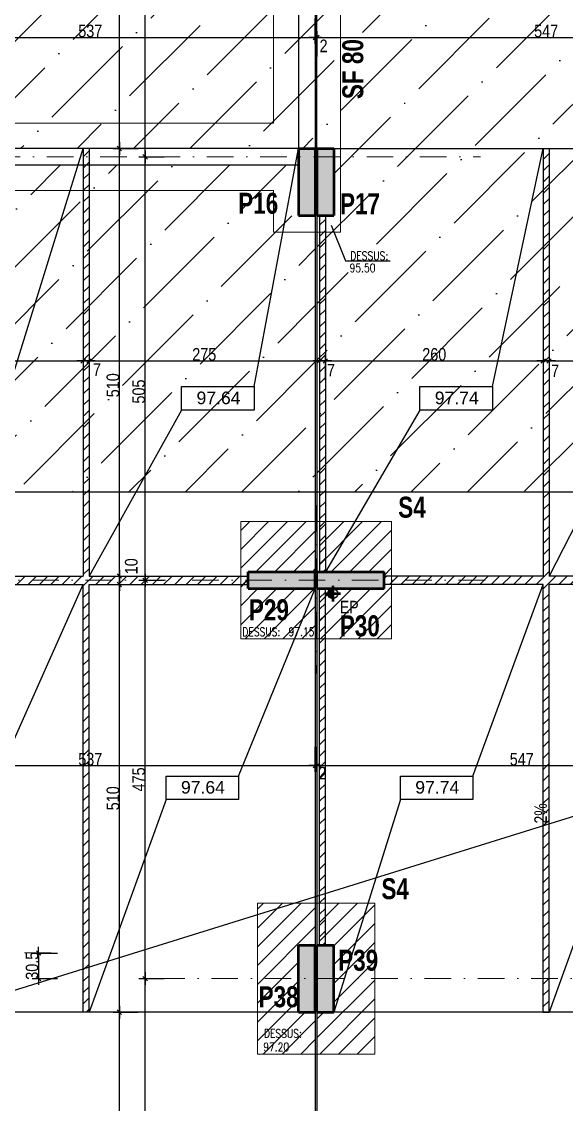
# Model space of a CAD drawing. Header units: centimetres. Extents: x 16433 to 114398, y -50094 to -12305.
# Drawn here: x 42286 to 42936, y -19808 to -18517 of the extents above; entities that cross this region are included whole.
import ezdxf
from ezdxf.enums import TextEntityAlignment as Align

# ---------------------------------------------------------------- set-up
doc = ezdxf.new("R2010")
doc.units = ezdxf.units.CM
doc.header["$LTSCALE"] = 0.5
for name, pattern in [('CACHEX2', [19.05, 12.7, -6.35]), ('TIRETPT2', [12.7, 6.35, -3.175, 0, -3.175]), ('TIRETPTX2', [50.8, 25.4, -12.7, 0, -12.7])]:
    doc.linetypes.add(name, pattern=pattern)
doc.layers.get('DEFPOINTS').update_dxf_attribs({"linetype": 'CONTINUOUS'})
for name, color, linetype in [('01_cloisons', 1, 'CONTINUOUS'), ('01_cote_gen', 4, 'CONTINUOUS'), ('01_linteaux', 2, 'CONTINUOUS'), ('01_poch_murs', 253, 'CONTINUOUS'), ('01_poch_poteaux', 250, 'CONTINUOUS'), ('01_poch_Semelles', 253, 'CONTINUOUS'), ('01_resv', 32, 'CONTINUOUS'), ('01_texte', 230, 'CONTINUOUS'), ('AA_COTES', 2, 'CONTINUOUS')]:
    doc.layers.add(name, color=color, linetype=linetype)
for name, color, linetype, lineweight in [('01_murs_coup', 5, 'CONTINUOUS', 60), ('01_sem', 42, 'CONTINUOUS', 15), ('01_tram_axes', 2, 'TIRETPTX2', 9)]:
    doc.layers.add(name, color=color, linetype=linetype, lineweight=lineweight)
doc.styles.add('ARIAL', font='arial.ttf')
doc.styles.add('impact', font='impact.ttf')
doc.styles.add('MATTE_TXT', font='arial.ttf')
doc.styles.add('SIMPLEX1', font='SIMPLEX.shx', dxfattribs={"width": 0.8, "height": 10})
doc.styles.add('STYLE2', font='ARIALN.TTF')
doc.dimstyles.new('JB50', dxfattribs={"dimscale": 0.1, "dimtxt": 150, "dimasz": 15, "dimexe": 0.1, "dimexo": 0.1, "dimgap": 0.09, "dimtad": 1, "dimdec": 1, "dimdsep": 46, "dimtxsty": 'STYLE2', "dimblk1": 'BOND_G', "dimblk2": 'BOND_D', "dimsah": 1, "dimcen": 1.5, "dimdle": 0.01, "dimse1": 1, "dimse2": 1, "dimclrd": 4, "dimclre": 2, "dimclrt": 6, "dimazin": 2, "dimtfac": 2.333333, "dimtdec": 1, "dimtix": 1, "dimtmove": 2, "dimatfit": 3, "dimldrblk": 'BOND_G', "dimfxl": 1, "dimtolj": 1, "dimtzin": 0, "dimarcsym": 0})
pattern_1 = [(45, (-10233.557, 8782.937), (-6.7351921, 6.7351921), [])]

# ---------------------------------------------------------------- blocks, each defined once
blk = doc.blocks.new('BOND_G')
at = {"layer": 'AA_COTES', "color": 0}
for p, q in [((0, -5), (0, 15)), ((5, 0), (-5, 0)), ((1.77, 1.77), (-1.77, -1.77))]:
    blk.add_line(p, q, dxfattribs=at)
blk = doc.blocks.new('BOND_D')
at = {"layer": 'AA_COTES', "color": 0}
for p, q in [((5, 0), (-5, 0)), ((-1.77, -1.77), (1.77, 1.77)), ((0, 5), (0, -15))]:
    blk.add_line(p, q, dxfattribs=at)
blk = doc.blocks.new('*D98')
at = {"layer": '01_cote_gen', "color": 4, "lineweight": -2, "transparency": 16777216}
blk.add_line((42101.1, -18536.2), (42635.1, -18536.2), dxfattribs=at)
at = {"layer": 'DEFPOINTS', "color": 0, "transparency": 16777216}
for p in [(42636.6, -18536.2), (42099.6, -18567), (42636.6, -18567)]:
    blk.add_point(p, dxfattribs=at)
at = {"layer": '01_cote_gen', "color": 4, "lineweight": -2, "transparency": 16777216, "xscale": 1.5, "yscale": 1.5, "zscale": 1.5, "rotation": 180}
blk.add_blockref('BOND_G', (42099.6, -18536.2), dxfattribs=at)
at = {"layer": '01_cote_gen', "color": 4, "lineweight": -2, "transparency": 16777216, "xscale": 1.5, "yscale": 1.5, "zscale": 1.5}
blk.add_blockref('BOND_D', (42636.6, -18536.2), dxfattribs=at)
at = {"layer": '01_cote_gen', "color": 6, "transparency": 16777216, "insert": (42368.1, -18528.5), "char_height": 15, "attachment_point": 5, "style": 'STYLE2'}
blk.add_mtext('\\A1;537', dxfattribs=at)
blk = doc.blocks.new('*D99')
at = {"layer": '01_cote_gen', "color": 4, "lineweight": -2, "transparency": 16777216}
for p, q in [((42635.1, -18536.2), (42633.6, -18536.2)), ((42636.6, -18536.2), (42638.6, -18536.2)), ((42640.1, -18536.2), (42641.6, -18536.2))]:
    blk.add_line(p, q, dxfattribs=at)
at = {"layer": 'DEFPOINTS', "color": 0, "transparency": 16777216}
for p in [(42638.6, -18536.2), (42636.6, -18543.7), (42638.6, -18543.7)]:
    blk.add_point(p, dxfattribs=at)
at = {"layer": '01_cote_gen', "color": 4, "lineweight": -2, "transparency": 16777216, "xscale": 1.5, "yscale": 1.5, "zscale": 1.5}
blk.add_blockref('BOND_G', (42636.6, -18536.2), dxfattribs=at)
at = {"layer": '01_cote_gen', "color": 4, "lineweight": -2, "transparency": 16777216, "xscale": 1.5, "yscale": 1.5, "zscale": 1.5, "rotation": 180}
blk.add_blockref('BOND_D', (42638.6, -18536.2), dxfattribs=at)
at = {"layer": '01_cote_gen', "color": 6, "transparency": 16777216, "insert": (42646.5, -18546.2), "char_height": 15, "attachment_point": 5, "style": 'STYLE2'}
blk.add_mtext('\\A1;2', dxfattribs=at)
blk = doc.blocks.new('*D100')
at = {"layer": '01_cote_gen', "color": 4, "lineweight": -2, "transparency": 16777216}
blk.add_line((42640.1, -18536.2), (43184.1, -18536.2), dxfattribs=at)
at = {"layer": 'DEFPOINTS', "color": 0, "transparency": 16777216}
for p in [(42638.6, -18522.3), (43185.6, -18522.3), (43185.6, -18536.2)]:
    blk.add_point(p, dxfattribs=at)
at = {"layer": '01_cote_gen', "color": 4, "lineweight": -2, "transparency": 16777216, "xscale": 1.5, "yscale": 1.5, "zscale": 1.5, "rotation": 180}
blk.add_blockref('BOND_G', (42638.6, -18536.2), dxfattribs=at)
at = {"layer": '01_cote_gen', "color": 4, "lineweight": -2, "transparency": 16777216, "xscale": 1.5, "yscale": 1.5, "zscale": 1.5}
blk.add_blockref('BOND_D', (43185.6, -18536.2), dxfattribs=at)
at = {"layer": '01_cote_gen', "color": 6, "transparency": 16777216, "insert": (42912.1, -18528.6), "char_height": 15, "attachment_point": 5, "style": 'STYLE2'}
blk.add_mtext('\\A1;547', dxfattribs=at)
blk = doc.blocks.new('*D131')
at = {"layer": '01_cote_gen', "color": 4, "lineweight": -2, "transparency": 16777216}
blk.add_line((42640.1, -19404.5), (43184.1, -19404.5), dxfattribs=at)
at = {"layer": 'DEFPOINTS', "color": 0, "transparency": 16777216}
for p in [(42638.6, -19400.5), (43185.6, -19404.5), (43185.6, -19427)]:
    blk.add_point(p, dxfattribs=at)
at = {"layer": '01_cote_gen', "color": 4, "lineweight": -2, "transparency": 16777216, "xscale": 1.5, "yscale": 1.5, "zscale": 1.5, "rotation": 180}
blk.add_blockref('BOND_G', (42638.6, -19404.5), dxfattribs=at)
at = {"layer": '01_cote_gen', "color": 4, "lineweight": -2, "transparency": 16777216, "xscale": 1.5, "yscale": 1.5, "zscale": 1.5}
blk.add_blockref('BOND_D', (43185.6, -19404.5), dxfattribs=at)
at = {"layer": '01_cote_gen', "color": 6, "transparency": 16777216, "insert": (42883, -19396.9), "char_height": 15, "attachment_point": 5, "style": 'STYLE2'}
blk.add_mtext('\\A1;547', dxfattribs=at)
blk = doc.blocks.new('*D138')
at = {"layer": '01_cote_gen', "color": 4, "lineweight": -2, "transparency": 16777216}
blk.add_line((42101.1, -19404.5), (42635.1, -19404.5), dxfattribs=at)
at = {"layer": 'DEFPOINTS', "color": 0, "transparency": 16777216}
for p in [(42099.6, -19405.9), (42636.6, -19404.5), (42636.6, -19436.6)]:
    blk.add_point(p, dxfattribs=at)
at = {"layer": '01_cote_gen', "color": 4, "lineweight": -2, "transparency": 16777216, "xscale": 1.5, "yscale": 1.5, "zscale": 1.5, "rotation": 180}
blk.add_blockref('BOND_G', (42099.6, -19404.5), dxfattribs=at)
at = {"layer": '01_cote_gen', "color": 4, "lineweight": -2, "transparency": 16777216, "xscale": 1.5, "yscale": 1.5, "zscale": 1.5}
blk.add_blockref('BOND_D', (42636.6, -19404.5), dxfattribs=at)
at = {"layer": '01_cote_gen', "color": 6, "transparency": 16777216, "insert": (42368.1, -19396.9), "char_height": 15, "attachment_point": 5, "style": 'STYLE2'}
blk.add_mtext('\\A1;537', dxfattribs=at)
blk = doc.blocks.new('*D141')
at = {"layer": '01_cote_gen', "color": 4, "lineweight": -2, "transparency": 16777216}
for p, q in [((42635.1, -19404.5), (42633.6, -19404.5)), ((42636.6, -19404.5), (42638.6, -19404.5)), ((42640.1, -19404.5), (42641.6, -19404.5))]:
    blk.add_line(p, q, dxfattribs=at)
at = {"layer": 'DEFPOINTS', "color": 0, "transparency": 16777216}
for p in [(42638.6, -19404.5), (42636.6, -19416.5), (42638.6, -19416.5)]:
    blk.add_point(p, dxfattribs=at)
at = {"layer": '01_cote_gen', "color": 4, "lineweight": -2, "transparency": 16777216, "xscale": 1.5, "yscale": 1.5, "zscale": 1.5}
blk.add_blockref('BOND_G', (42636.6, -19404.5), dxfattribs=at)
at = {"layer": '01_cote_gen', "color": 4, "lineweight": -2, "transparency": 16777216, "xscale": 1.5, "yscale": 1.5, "zscale": 1.5, "rotation": 180}
blk.add_blockref('BOND_D', (42638.6, -19404.5), dxfattribs=at)
at = {"layer": '01_cote_gen', "color": 6, "transparency": 16777216, "insert": (42645, -19413.5), "char_height": 15, "attachment_point": 5, "style": 'STYLE2'}
blk.add_mtext('\\A1;2', dxfattribs=at)
blk = doc.blocks.new('*D212')
at = {"layer": '01_cote_gen', "color": 4, "lineweight": -2, "transparency": 16777216}
for p, q in [((42306.4, -19626.5), (42306.4, -19625)), ((42306.4, -19628), (42306.4, -19658.5)), ((42306.4, -19660), (42306.4, -19661.5))]:
    blk.add_line(p, q, dxfattribs=at)
at = {"layer": 'DEFPOINTS', "color": 0, "transparency": 16777216}
for p in [(42312.5, -19628), (42306.4, -19658.5), (42426.6, -19658.5)]:
    blk.add_point(p, dxfattribs=at)
at = {"layer": '01_cote_gen', "color": 4, "lineweight": -2, "transparency": 16777216, "xscale": 1.5, "yscale": 1.5, "zscale": 1.5}
for name, p, rotation in [('BOND_G', (42306.4, -19628), 270), ('BOND_D', (42306.4, -19658.5), 90)]:
    blk.add_blockref(name, p, dxfattribs=dict(at, rotation=rotation))
at = {"layer": '01_cote_gen', "color": 6, "transparency": 16777216, "insert": (42298.7, -19643.2), "char_height": 15, "attachment_point": 5, "rotation": 90, "style": 'STYLE2'}
blk.add_mtext('\\A1;30.5', dxfattribs=at)
blk = doc.blocks.new('*D214')
at = {"layer": '01_cote_gen', "color": 4, "lineweight": -2, "transparency": 16777216}
blk.add_line((42433.6, -20304), (42433.6, -19660), dxfattribs=at)
at = {"layer": 'DEFPOINTS', "color": 0, "transparency": 16777216}
for p in [(42433.6, -19658.5), (42474.4, -19658.5), (42474.4, -20305.5)]:
    blk.add_point(p, dxfattribs=at)
at = {"layer": '01_cote_gen', "color": 4, "lineweight": -2, "transparency": 16777216, "xscale": 1.5, "yscale": 1.5, "zscale": 1.5}
for name, p, rotation in [('BOND_D', (42433.6, -19658.5), 90), ('BOND_G', (42433.6, -20305.5), 270)]:
    blk.add_blockref(name, p, dxfattribs=dict(at, rotation=rotation))
at = {"layer": '01_cote_gen', "color": 6, "transparency": 16777216, "insert": (42426, -20048.4), "char_height": 15, "attachment_point": 5, "rotation": 90, "style": 'STYLE2'}
blk.add_mtext('\\A1;647', dxfattribs=at)
blk = doc.blocks.new('*D215')
at = {"layer": '01_cote_gen', "color": 4, "lineweight": -2, "transparency": 16777216}
blk.add_line((42433.6, -19657), (42433.6, -19185), dxfattribs=at)
at = {"layer": 'DEFPOINTS', "color": 0, "transparency": 16777216}
for p in [(42433.6, -19183.5), (42494.1, -19183.5), (42474.4, -19658.5)]:
    blk.add_point(p, dxfattribs=at)
at = {"layer": '01_cote_gen', "color": 4, "lineweight": -2, "transparency": 16777216, "xscale": 1.5, "yscale": 1.5, "zscale": 1.5}
for name, p, rotation in [('BOND_D', (42433.6, -19183.5), 90), ('BOND_G', (42433.6, -19658.5), 270)]:
    blk.add_blockref(name, p, dxfattribs=dict(at, rotation=rotation))
at = {"layer": '01_cote_gen', "color": 6, "transparency": 16777216, "insert": (42426, -19421), "char_height": 15, "attachment_point": 5, "rotation": 90, "style": 'STYLE2'}
blk.add_mtext('\\A1;475', dxfattribs=at)
blk = doc.blocks.new('*D216')
at = {"layer": '01_cote_gen', "color": 4, "lineweight": -2, "transparency": 16777216}
blk.add_line((42433.6, -19182), (42433.6, -18680), dxfattribs=at)
at = {"layer": 'DEFPOINTS', "color": 0, "transparency": 16777216}
for p in [(42433.6, -18678.5), (42531.6, -18678.5), (42507.2, -19183.5)]:
    blk.add_point(p, dxfattribs=at)
at = {"layer": '01_cote_gen', "color": 4, "lineweight": -2, "transparency": 16777216, "xscale": 1.5, "yscale": 1.5, "zscale": 1.5}
for name, p, rotation in [('BOND_D', (42433.6, -18678.5), 90), ('BOND_G', (42433.6, -19183.5), 270)]:
    blk.add_blockref(name, p, dxfattribs=dict(at, rotation=rotation))
at = {"layer": '01_cote_gen', "color": 6, "transparency": 16777216, "insert": (42426, -18958.4), "char_height": 15, "attachment_point": 5, "rotation": 90, "style": 'STYLE2'}
blk.add_mtext('\\A1;505', dxfattribs=at)
blk = doc.blocks.new('*D217')
at = {"layer": '01_cote_gen', "color": 4, "lineweight": -2, "transparency": 16777216}
blk.add_line((42433.6, -18677), (42433.6, -18100), dxfattribs=at)
at = {"layer": 'DEFPOINTS', "color": 0, "transparency": 16777216}
for p in [(42433.6, -18098.5), (42533.8, -18098.5), (42506.7, -18678.5)]:
    blk.add_point(p, dxfattribs=at)
at = {"layer": '01_cote_gen', "color": 4, "lineweight": -2, "transparency": 16777216, "xscale": 1.5, "yscale": 1.5, "zscale": 1.5}
for name, p, rotation in [('BOND_D', (42433.6, -18098.5), 90), ('BOND_G', (42433.6, -18678.5), 270)]:
    blk.add_blockref(name, p, dxfattribs=dict(at, rotation=rotation))
at = {"layer": '01_cote_gen', "color": 6, "transparency": 16777216, "insert": (42426, -18388.5), "char_height": 15, "attachment_point": 5, "rotation": 90, "style": 'STYLE2'}
blk.add_mtext('\\A1;580', dxfattribs=at)
blk = doc.blocks.new('*D534')
at = {"layer": '01_cote_gen', "color": 4, "lineweight": -2, "transparency": 16777216}
blk.add_line((42402.8, -20296), (42402.8, -19700), dxfattribs=at)
at = {"layer": 'DEFPOINTS', "color": 0, "transparency": 16777216}
for p in [(42402.8, -19698.5), (42418.2, -19698.5), (42395.3, -20297.5)]:
    blk.add_point(p, dxfattribs=at)
at = {"layer": '01_cote_gen', "color": 4, "lineweight": -2, "transparency": 16777216, "xscale": 1.5, "yscale": 1.5, "zscale": 1.5}
for name, p, rotation in [('BOND_D', (42402.8, -19698.5), 90), ('BOND_G', (42402.8, -20297.5), 270)]:
    blk.add_blockref(name, p, dxfattribs=dict(at, rotation=rotation))
at = {"layer": '01_cote_gen', "color": 6, "transparency": 16777216, "insert": (42395.2, -19998), "char_height": 15, "attachment_point": 5, "rotation": 90, "style": 'STYLE2'}
blk.add_mtext('\\A1;599', dxfattribs=at)
blk = doc.blocks.new('*D535')
at = {"layer": '01_cote_gen', "color": 4, "lineweight": -2, "transparency": 16777216}
blk.add_line((42402.8, -19697), (42402.8, -19190), dxfattribs=at)
at = {"layer": 'DEFPOINTS', "color": 0, "transparency": 16777216}
for p in [(42402.8, -19188.5), (42478.3, -19188.5), (42418.2, -19698.5)]:
    blk.add_point(p, dxfattribs=at)
at = {"layer": '01_cote_gen', "color": 4, "lineweight": -2, "transparency": 16777216, "xscale": 1.5, "yscale": 1.5, "zscale": 1.5}
for name, p, rotation in [('BOND_D', (42402.8, -19188.5), 90), ('BOND_G', (42402.8, -19698.5), 270)]:
    blk.add_blockref(name, p, dxfattribs=dict(at, rotation=rotation))
at = {"layer": '01_cote_gen', "color": 6, "transparency": 16777216, "insert": (42395.2, -19443.5), "char_height": 15, "attachment_point": 5, "rotation": 90, "style": 'STYLE2'}
blk.add_mtext('\\A1;510', dxfattribs=at)
blk = doc.blocks.new('*D536')
at = {"layer": '01_cote_gen', "color": 4, "lineweight": -2, "transparency": 16777216}
blk.add_line((42402.8, -19187), (42402.8, -19180), dxfattribs=at)
at = {"layer": 'DEFPOINTS', "color": 0, "transparency": 16777216}
for p in [(42402.8, -19178.5), (42478.3, -19178.5), (42478.3, -19188.5)]:
    blk.add_point(p, dxfattribs=at)
at = {"layer": '01_cote_gen', "color": 4, "lineweight": -2, "transparency": 16777216, "xscale": 1.5, "yscale": 1.5, "zscale": 1.5}
for name, p, rotation in [('BOND_D', (42402.8, -19178.5), 90), ('BOND_G', (42402.8, -19188.5), 270)]:
    blk.add_blockref(name, p, dxfattribs=dict(at, rotation=rotation))
at = {"layer": '01_cote_gen', "color": 6, "transparency": 16777216, "insert": (42417.1, -19166.8), "char_height": 15, "attachment_point": 5, "rotation": 90, "style": 'STYLE2'}
blk.add_mtext('\\A1;10', dxfattribs=at)
blk = doc.blocks.new('*D537')
at = {"layer": '01_cote_gen', "color": 4, "lineweight": -2, "transparency": 16777216}
blk.add_line((42402.8, -19177), (42402.8, -18670), dxfattribs=at)
at = {"layer": 'DEFPOINTS', "color": 0, "transparency": 16777216}
for p in [(42399.7, -18668.5), (42402.8, -18668.5), (42500.3, -19178.5)]:
    blk.add_point(p, dxfattribs=at)
at = {"layer": '01_cote_gen', "color": 4, "lineweight": -2, "transparency": 16777216, "xscale": 1.5, "yscale": 1.5, "zscale": 1.5}
for name, p, rotation in [('BOND_D', (42402.8, -18668.5), 90), ('BOND_G', (42402.8, -19178.5), 270)]:
    blk.add_blockref(name, p, dxfattribs=dict(at, rotation=rotation))
at = {"layer": '01_cote_gen', "color": 6, "transparency": 16777216, "insert": (42395.2, -18950.9), "char_height": 15, "attachment_point": 5, "rotation": 90, "style": 'STYLE2'}
blk.add_mtext('\\A1;510', dxfattribs=at)
blk = doc.blocks.new('*D538')
at = {"layer": '01_cote_gen', "color": 4, "lineweight": -2, "transparency": 16777216}
blk.add_line((42402.8, -18667), (42402.8, -18110), dxfattribs=at)
at = {"layer": 'DEFPOINTS', "color": 0, "transparency": 16777216}
for p in [(42398.5, -18108.5), (42402.8, -18108.5), (42366.6, -18668.5)]:
    blk.add_point(p, dxfattribs=at)
at = {"layer": '01_cote_gen', "color": 4, "lineweight": -2, "transparency": 16777216, "xscale": 1.5, "yscale": 1.5, "zscale": 1.5}
for name, p, rotation in [('BOND_D', (42402.8, -18108.5), 90), ('BOND_G', (42402.8, -18668.5), 270)]:
    blk.add_blockref(name, p, dxfattribs=dict(at, rotation=rotation))
at = {"layer": '01_cote_gen', "color": 6, "transparency": 16777216, "insert": (42395.2, -18388.5), "char_height": 15, "attachment_point": 5, "rotation": 90, "style": 'STYLE2'}
blk.add_mtext('\\A1;560', dxfattribs=at)
blk = doc.blocks.new('*D560')
at = {"layer": '01_cote_gen', "color": 4, "lineweight": -2, "transparency": 16777216}
blk.add_line((42101.1, -18921.9), (42358.1, -18921.9), dxfattribs=at)
at = {"layer": 'DEFPOINTS', "color": 0, "transparency": 16777216}
for p in [(42099.6, -18906.9), (42359.6, -18914.8), (42359.6, -18921.9)]:
    blk.add_point(p, dxfattribs=at)
at = {"layer": '01_cote_gen', "color": 4, "lineweight": -2, "transparency": 16777216, "xscale": 1.5, "yscale": 1.5, "zscale": 1.5, "rotation": 180}
blk.add_blockref('BOND_G', (42099.6, -18921.9), dxfattribs=at)
at = {"layer": '01_cote_gen', "color": 4, "lineweight": -2, "transparency": 16777216, "xscale": 1.5, "yscale": 1.5, "zscale": 1.5}
blk.add_blockref('BOND_D', (42359.6, -18921.9), dxfattribs=at)
at = {"layer": '01_cote_gen', "color": 6, "transparency": 16777216, "insert": (42229.6, -18914.2), "char_height": 15, "attachment_point": 5, "style": 'STYLE2'}
blk.add_mtext('\\A1;260', dxfattribs=at)
blk = doc.blocks.new('*D561')
at = {"layer": '01_cote_gen', "color": 4, "lineweight": -2, "transparency": 16777216}
blk.add_line((42361.1, -18921.9), (42365.1, -18921.9), dxfattribs=at)
at = {"layer": 'DEFPOINTS', "color": 0, "transparency": 16777216}
for p in [(42366.6, -18921.9), (42366.6, -18938), (42359.6, -18944.4)]:
    blk.add_point(p, dxfattribs=at)
at = {"layer": '01_cote_gen', "color": 4, "lineweight": -2, "transparency": 16777216, "xscale": 1.5, "yscale": 1.5, "zscale": 1.5, "rotation": 180}
blk.add_blockref('BOND_G', (42359.6, -18921.9), dxfattribs=at)
at = {"layer": '01_cote_gen', "color": 4, "lineweight": -2, "transparency": 16777216, "xscale": 1.5, "yscale": 1.5, "zscale": 1.5}
blk.add_blockref('BOND_D', (42366.6, -18921.9), dxfattribs=at)
at = {"layer": '01_cote_gen', "color": 6, "transparency": 16777216, "insert": (42376, -18932.3), "char_height": 15, "attachment_point": 5, "style": 'STYLE2'}
blk.add_mtext('\\A1;7', dxfattribs=at)
blk = doc.blocks.new('*D562')
at = {"layer": '01_cote_gen', "color": 4, "lineweight": -2, "transparency": 16777216}
blk.add_line((42368.1, -18921.9), (42640.1, -18921.9), dxfattribs=at)
at = {"layer": 'DEFPOINTS', "color": 0, "transparency": 16777216}
for p in [(42366.6, -18907.3), (42641.6, -18911), (42641.6, -18921.9)]:
    blk.add_point(p, dxfattribs=at)
at = {"layer": '01_cote_gen', "color": 4, "lineweight": -2, "transparency": 16777216, "xscale": 1.5, "yscale": 1.5, "zscale": 1.5, "rotation": 180}
blk.add_blockref('BOND_G', (42366.6, -18921.9), dxfattribs=at)
at = {"layer": '01_cote_gen', "color": 4, "lineweight": -2, "transparency": 16777216, "xscale": 1.5, "yscale": 1.5, "zscale": 1.5}
blk.add_blockref('BOND_D', (42641.6, -18921.9), dxfattribs=at)
at = {"layer": '01_cote_gen', "color": 6, "transparency": 16777216, "insert": (42504.1, -18914.2), "char_height": 15, "attachment_point": 5, "style": 'STYLE2'}
blk.add_mtext('\\A1;275', dxfattribs=at)
blk = doc.blocks.new('*D563')
at = {"layer": '01_cote_gen', "color": 4, "lineweight": -2, "transparency": 16777216}
blk.add_line((42643.1, -18921.9), (42647.1, -18921.9), dxfattribs=at)
at = {"layer": 'DEFPOINTS', "color": 0, "transparency": 16777216}
for p in [(42648.6, -18921.9), (42641.6, -18940.6), (42648.6, -18940.6)]:
    blk.add_point(p, dxfattribs=at)
at = {"layer": '01_cote_gen', "color": 4, "lineweight": -2, "transparency": 16777216, "xscale": 1.5, "yscale": 1.5, "zscale": 1.5, "rotation": 180}
blk.add_blockref('BOND_G', (42641.6, -18921.9), dxfattribs=at)
at = {"layer": '01_cote_gen', "color": 4, "lineweight": -2, "transparency": 16777216, "xscale": 1.5, "yscale": 1.5, "zscale": 1.5}
blk.add_blockref('BOND_D', (42648.6, -18921.9), dxfattribs=at)
at = {"layer": '01_cote_gen', "color": 6, "transparency": 16777216, "insert": (42655.4, -18932.9), "char_height": 15, "attachment_point": 5, "style": 'STYLE2'}
blk.add_mtext('\\A1;7', dxfattribs=at)
blk = doc.blocks.new('*D564')
at = {"layer": '01_cote_gen', "color": 4, "lineweight": -2, "transparency": 16777216}
blk.add_line((42650.1, -18921.9), (42907.1, -18921.9), dxfattribs=at)
at = {"layer": 'DEFPOINTS', "color": 0, "transparency": 16777216}
for p in [(42908.6, -18921.9), (42648.6, -18944.4), (42908.6, -18944.4)]:
    blk.add_point(p, dxfattribs=at)
at = {"layer": '01_cote_gen', "color": 4, "lineweight": -2, "transparency": 16777216, "xscale": 1.5, "yscale": 1.5, "zscale": 1.5, "rotation": 180}
blk.add_blockref('BOND_G', (42648.6, -18921.9), dxfattribs=at)
at = {"layer": '01_cote_gen', "color": 4, "lineweight": -2, "transparency": 16777216, "xscale": 1.5, "yscale": 1.5, "zscale": 1.5}
blk.add_blockref('BOND_D', (42908.6, -18921.9), dxfattribs=at)
at = {"layer": '01_cote_gen', "color": 6, "transparency": 16777216, "insert": (42778.6, -18914.2), "char_height": 15, "attachment_point": 5, "style": 'STYLE2'}
blk.add_mtext('\\A1;260', dxfattribs=at)
blk = doc.blocks.new('*D565')
at = {"layer": '01_cote_gen', "color": 4, "lineweight": -2, "transparency": 16777216}
blk.add_line((42910.1, -18921.9), (42914.1, -18921.9), dxfattribs=at)
at = {"layer": 'DEFPOINTS', "color": 0, "transparency": 16777216}
for p in [(42915.6, -18921.9), (42908.6, -18940.2), (42915.6, -18940.2)]:
    blk.add_point(p, dxfattribs=at)
at = {"layer": '01_cote_gen', "color": 4, "lineweight": -2, "transparency": 16777216, "xscale": 1.5, "yscale": 1.5, "zscale": 1.5, "rotation": 180}
blk.add_blockref('BOND_G', (42908.6, -18921.9), dxfattribs=at)
at = {"layer": '01_cote_gen', "color": 4, "lineweight": -2, "transparency": 16777216, "xscale": 1.5, "yscale": 1.5, "zscale": 1.5}
blk.add_blockref('BOND_D', (42915.6, -18921.9), dxfattribs=at)
at = {"layer": '01_cote_gen', "color": 6, "transparency": 16777216, "insert": (42922.8, -18933.7), "char_height": 15, "attachment_point": 5, "style": 'STYLE2'}
blk.add_mtext('\\A1;7', dxfattribs=at)
blk = doc.blocks.new('*D566')
at = {"layer": '01_cote_gen', "color": 4, "lineweight": -2, "transparency": 16777216}
blk.add_line((42917.1, -18921.9), (43174.1, -18921.9), dxfattribs=at)
at = {"layer": 'DEFPOINTS', "color": 0, "transparency": 16777216}
for p in [(42915.6, -18914.4), (43175.6, -18921.9), (43175.6, -18922.7)]:
    blk.add_point(p, dxfattribs=at)
at = {"layer": '01_cote_gen', "color": 4, "lineweight": -2, "transparency": 16777216, "xscale": 1.5, "yscale": 1.5, "zscale": 1.5, "rotation": 180}
blk.add_blockref('BOND_G', (42915.6, -18921.9), dxfattribs=at)
at = {"layer": '01_cote_gen', "color": 4, "lineweight": -2, "transparency": 16777216, "xscale": 1.5, "yscale": 1.5, "zscale": 1.5}
blk.add_blockref('BOND_D', (43175.6, -18921.9), dxfattribs=at)
at = {"layer": '01_cote_gen', "color": 6, "transparency": 16777216, "insert": (43061.1, -18914.2), "char_height": 15, "attachment_point": 5, "style": 'STYLE2'}
blk.add_mtext('\\A1;260', dxfattribs=at)

msp = doc.modelspace()

# ---------------------------------------------------------------- hatches: boundary and pattern name
at = {"layer": '01_poch_murs'}
h = msp.add_hatch(dxfattribs=at)
h.set_pattern_fill('ANSI36', color=256, scale=15)
h.paths.add_polyline_path([(42636.494, -17603.484), (41415.633, -17603.484), (41415.633, -18668.489), (41535.633, -18668.484), (41555.633, -18668.484), (41555.633, -19078.484), (42636.633, -19078.484), (42636.633, -18748.484), (42616.633, -18748.484), (42616.633, -18688.484), (42109.643, -18688.484), (42109.643, -18748.484), (42089.643, -18748.484), (42089.643, -18688.484), (41835.633, -18688.484), (41835.633, -18857.484), (41815.633, -18857.484), (41815.633, -18683.484), (41765.633, -18683.484), (41765.633, -18093.484), (41815.633, -18093.484), (41815.633, -18028.484), (41835.633, -18028.484), (41835.633, -18088.484), (42089.643, -18088.484), (42089.643, -18028.484), (42109.643, -18028.484), (42109.643, -18088.484), (42616.633, -18088.484), (42616.633, -18028.484), (42636.633, -18028.484)])
h.paths.add_polyline_path([(41565.643, -17918.484), (41565.643, -18108.484), (41547.643, -18108.484), (41547.643, -17918.484)], flags=16)
h.paths.add_polyline_path([(42616.633, -18108.484), (42109.643, -18108.484), (42089.643, -18108.484), (41835.633, -18108.484), (41835.633, -18668.484), (42089.643, -18668.484), (42109.643, -18668.484), (42616.633, -18668.484)], flags=17)
h.paths.add_polyline_path([(42468.672, -18321.464), (42468.672, -18215.464), (42574.672, -18215.464), (42574.672, -18321.464)], flags=16)
h.paths.add_polyline_path([(42471.672, -18318.464), (42471.672, -18218.464), (42571.672, -18218.464), (42571.672, -18318.464)], flags=0)
h.paths.add_polyline_path([(42616.633, -18088.484), (42109.643, -18088.484), (42109.643, -18108.484), (42616.633, -18108.484)], flags=17)
h.paths.add_polyline_path([(42636.633, -18108.484), (42616.633, -18108.484), (42616.633, -18668.484), (42636.633, -18668.484)], flags=17)
h.paths.add_polyline_path([(43036.633, -17603.484), (42713.63, -17603.874, -0.41421356), (42718.25, -17608.494, -1), (42709.01, -17608.494, -0.41421356), (42713.63, -17603.874), (42638.633, -17603.484), (42638.633, -18028.484), (42658.633, -18028.484), (42658.633, -18108.484), (42638.633, -18108.484), (42638.633, -18668.484), (42658.633, -18668.484), (42658.633, -18748.484), (42638.633, -18748.484), (42638.633, -19078.484), (43036.633, -19078.484)])
h = msp.add_hatch(dxfattribs=at)
h.set_pattern_fill('ANSI31', color=256, scale=3)
h.set_pattern_definition(pattern_1)
h.paths.add_polyline_path([(42366.643, -18668.484), (42359.643, -18668.484), (42359.643, -19178.484), (42139.643, -19178.484), (42139.643, -19188.484), (42359.643, -19188.484), (42359.643, -19698.484), (42366.643, -19698.484), (42366.643, -19188.484), (42556.643, -19188.484), (42556.643, -19178.484), (42366.643, -19178.484)])
h = msp.add_hatch(dxfattribs=at)
h.set_pattern_fill('ANSI31', color=256, scale=3)
h.set_pattern_definition(pattern_1)
h.paths.add_polyline_path([(43175.633, -19178.484), (42915.633, -19178.484), (42915.633, -18668.484), (42908.633, -18668.484), (42908.633, -19178.484), (42718.643, -19178.484), (42718.643, -19188.484), (42908.633, -19188.484), (42908.633, -19698.484), (42915.633, -19698.484), (42915.633, -19188.484), (43175.633, -19188.484)])
h = msp.add_hatch(dxfattribs=at)
h.set_pattern_fill('ANSI31', color=256, scale=3)
h.set_pattern_definition(pattern_1)
h.paths.add_polyline_path([(42648.633, -18748.486), (42641.633, -18748.486), (42641.633, -19173.489), (42648.633, -19173.489)])
h = msp.add_hatch(dxfattribs=at)
h.set_pattern_fill('ANSI31', color=256, scale=3)
h.set_pattern_definition(pattern_1)
h.paths.add_polyline_path([(42648.633, -19193.48), (42641.633, -19193.48), (42641.633, -19618.482), (42648.633, -19618.482)])
at = {"layer": '01_poch_poteaux'}
h = msp.add_hatch(color=256, dxfattribs=at)
h.dxf.hatch_style = 1
h.paths.add_polyline_path([(42636.633, -18668.484), (42616.633, -18668.484), (42616.633, -18678.484), (42636.633, -18678.484)])
h.paths.add_polyline_path([(42636.633, -18678.484), (42616.633, -18678.484), (42616.633, -18708.484), (42636.633, -18708.484)])
h.paths.add_polyline_path([(42636.633, -18708.484), (42616.633, -18708.484), (42616.633, -18748.484), (42636.633, -18748.484)])
h = msp.add_hatch(color=256, dxfattribs=at)
h.dxf.hatch_style = 1
h.paths.add_polyline_path([(42658.633, -18668.484), (42638.633, -18668.484), (42638.633, -18678.484), (42658.633, -18678.484)])
h.paths.add_polyline_path([(42658.633, -18678.484), (42638.633, -18678.484), (42638.633, -18708.484), (42658.633, -18708.484)])
h.paths.add_polyline_path([(42658.633, -18708.484), (42638.633, -18708.484), (42638.633, -18748.484), (42658.633, -18748.484)])
h = msp.add_hatch(color=256, dxfattribs=at)
h.dxf.hatch_style = 1
h.paths.add_polyline_path([(42636.643, -19173.484), (42556.643, -19173.484), (42556.643, -19183.484), (42636.643, -19183.484)])
h.paths.add_polyline_path([(42636.643, -19183.484), (42556.643, -19183.484), (42556.643, -19193.484), (42636.643, -19193.484)])
h.paths.add_polyline_path([(42718.643, -19173.484), (42638.643, -19173.484), (42638.643, -19183.484), (42718.643, -19183.484)])
h.paths.add_polyline_path([(42718.643, -19183.484), (42638.643, -19183.484), (42638.643, -19193.484), (42718.643, -19193.484)])
h = msp.add_hatch(color=256, dxfattribs=at)
h.dxf.hatch_style = 1
h.paths.add_polyline_path([(42636.633, -19618.484), (42616.633, -19618.484), (42616.633, -19658.484), (42636.633, -19658.484)])
h.paths.add_polyline_path([(42636.633, -19658.484), (42616.633, -19658.484), (42616.633, -19698.484), (42636.633, -19698.484)])
h = msp.add_hatch(color=256, dxfattribs=at)
h.dxf.hatch_style = 1
h.paths.add_polyline_path([(42658.633, -19618.484), (42638.633, -19618.484), (42638.633, -19658.484), (42658.633, -19658.484)])
h.paths.add_polyline_path([(42658.633, -19658.484), (42638.633, -19658.484), (42638.633, -19698.484), (42658.633, -19698.484)])
at = {"layer": '01_poch_Semelles', "linetype": 'CACHEX2', "ltscale": 2}
h = msp.add_hatch(dxfattribs=at)
h.set_pattern_fill('ANSI31', color=256, scale=5)
h.paths.add_polyline_path([(42636.633, -19113.484), (42547.633, -19113.484), (42547.633, -19178.484), (42556.643, -19178.484), (42556.643, -19173.484), (42636.633, -19173.484)])
h.paths.add_polyline_path([(42648.633, -19113.484), (42641.633, -19113.484), (42641.633, -19173.484), (42648.633, -19173.484)])
h.paths.add_polyline_path([(42683.724, -19113.484), (42648.633, -19113.484), (42648.633, -19173.484)], flags=17)
h.paths.add_polyline_path([(42727.633, -19113.484), (42683.724, -19113.484), (42648.633, -19173.484), (42718.643, -19173.484), (42718.643, -19178.484), (42727.633, -19178.484)])
h.paths.add_polyline_path([(42727.633, -19188.484), (42718.643, -19188.484), (42718.643, -19193.484), (42657.449, -19193.484, -0.41421356), (42663.449, -19199.484, -1), (42651.449, -19199.484), (42648.633, -19199.484), (42648.633, -19253.484), (42727.633, -19253.484)])
h.paths.add_polyline_path([(42727.633, -19183.484), (42718.643, -19183.484), (42718.643, -19188.484), (42727.633, -19188.484)])
h.paths.add_polyline_path([(42727.633, -19178.484), (42718.643, -19178.484), (42718.643, -19183.484), (42727.633, -19183.484)])
h.paths.add_polyline_path([(42648.633, -19199.484), (42648.633, -19193.484), (42641.633, -19193.484), (42641.633, -19253.484), (42648.633, -19253.484)])
h.paths.add_polyline_path([(42636.643, -19193.484), (42556.643, -19193.484), (42556.643, -19188.484), (42547.633, -19188.484), (42547.633, -19253.484), (42612.074, -19253.484)])
h.paths.add_polyline_path([(42636.643, -19193.484), (42612.074, -19253.484), (42636.641, -19253.484)], flags=17)
h.paths.add_polyline_path([(42556.643, -19178.484), (42547.633, -19178.484), (42547.633, -19183.484), (42556.643, -19183.484)])
h.paths.add_polyline_path([(42556.643, -19183.484), (42547.633, -19183.484), (42547.633, -19188.484), (42556.643, -19188.484)])
h.paths.add_polyline_path([(42602.341, -19252.14), (42637.817, -19252.14), (42637.817, -19237.14), (42602.341, -19237.14)], flags=9)
h = msp.add_hatch(dxfattribs=at)
h.set_pattern_fill('ANSI31', color=256, scale=5)
h.paths.add_polyline_path([(42636.634, -19568.484), (42567.633, -19568.484), (42567.633, -19658.484), (42616.633, -19658.484), (42616.633, -19618.484), (42636.633, -19618.484)])
h.paths.add_polyline_path([(42648.633, -19568.484), (42641.633, -19568.484), (42641.633, -19618.482), (42648.633, -19618.482)])
h.paths.add_polyline_path([(42699.422, -19568.484), (42648.633, -19568.484), (42648.633, -19618.484), (42658.633, -19618.484), (42658.633, -19698.484)])
h.paths.add_polyline_path([(42707.633, -19568.484), (42699.422, -19568.484), (42671.183, -19658.484), (42707.633, -19658.484)])
h.paths.add_polyline_path([(42707.633, -19658.484), (42671.183, -19658.484), (42658.633, -19698.484), (42707.633, -19698.484)])
h.paths.add_polyline_path([(42707.633, -19698.484), (42658.633, -19698.484), (42638.633, -19698.484), (42638.633, -19748.484), (42707.633, -19748.484)])
h.paths.add_polyline_path([(42636.633, -19698.484), (42616.633, -19698.484), (42567.633, -19698.484), (42567.633, -19748.484), (42636.633, -19748.484)])
h.paths.add_polyline_path([(42616.633, -19658.484), (42567.633, -19658.484), (42567.633, -19698.484), (42616.633, -19698.484)])
h.paths.add_polyline_path([(42656.419, -19656.959), (42719.181, -19656.959), (42719.181, -19617.977), (42656.419, -19617.977)], flags=9)
h.paths.add_polyline_path([(42571.503, -19747.14), (42608.503, -19747.14), (42608.503, -19732.14), (42571.503, -19732.14)], flags=24)
h.paths.add_polyline_path([(42571.817, -19731.126), (42624.055, -19731.126), (42624.055, -19716.126), (42571.817, -19716.126)], flags=24)
h.paths.add_polyline_path([(42561.565, -19700.499), (42624.112, -19700.499), (42624.112, -19661.517), (42561.565, -19661.517)], flags=9)
at = {"layer": '01_resv'}
h = msp.add_hatch(color=256, dxfattribs=at)
h.dxf.hatch_style = 1
h.paths.add_polyline_path([(42659.231, -19193.755, 0.07554564), (42657.449, -19193.484), (42657.449, -19195.509, -0.09298551)])
h.paths.add_polyline_path([(42657.449, -19195.509), (42657.449, -19193.484, 0.40472605), (42651.452, -19199.289), (42651.669, -19199.484), (42656.235, -19199.484, -0.15699849)])
h.paths.add_polyline_path([(42651.669, -19199.484), (42651.449, -19199.484, 0.41421356), (42657.449, -19205.484), (42657.449, -19204.687)])
h.paths.add_polyline_path([(42656.235, -19199.484), (42651.669, -19199.484), (42657.449, -19204.687), (42657.449, -19203.256, -0.14933718)], flags=17)
h.paths.add_polyline_path([(42657.449, -19203.256), (42657.449, -19204.687), (42658.271, -19205.428, 0.05019624), (42659.439, -19205.145, -0.10219071)])
h.paths.add_polyline_path([(42657.449, -19204.687), (42657.449, -19205.484, 0.03438011), (42658.271, -19205.428)])

# ---------------------------------------------------------------- linework, layer by layer
at = {"layer": '01_cloisons'}
for p, q in [((42359.643, -18668.484), (42359.643, -19178.484)), ((42366.643, -18668.484), (42359.643, -18668.484)), ((42366.643, -18668.484), (42366.643, -19178.484)), ((42908.633, -18668.484), (42908.633, -19178.484)), ((42908.633, -18668.484), (42915.633, -18668.484)), ((42915.633, -18668.484), (42915.633, -19178.484)), ((42641.633, -18748.486), (42641.633, -19173.489)), ((42641.633, -18748.486), (42648.633, -18748.486)), ((42648.633, -18748.486), (42648.633, -19173.489)), ((42641.633, -19173.489), (42648.633, -19173.489)), ((42139.643, -19178.484), (42359.643, -19178.484)), ((42366.643, -19178.484), (42556.643, -19178.484)), ((42556.643, -19178.484), (42556.643, -19188.484)), ((42908.633, -19178.484), (42718.643, -19178.484)), ((42718.643, -19178.484), (42718.643, -19188.484)), ((43175.633, -19178.484), (42915.633, -19178.484)), ((42139.643, -19188.484), (42359.643, -19188.484)), ((42359.643, -19698.484), (42359.643, -19188.484)), ((42366.643, -19698.484), (42366.643, -19188.484)), ((42366.643, -19188.484), (42556.643, -19188.484)), ((42641.633, -19618.482), (42641.633, -19193.48)), ((42641.633, -19193.48), (42648.633, -19193.48)), ((42648.633, -19618.482), (42648.633, -19193.48)), ((42908.633, -19188.484), (42718.643, -19188.484)), ((42908.633, -19698.484), (42908.633, -19188.484)), ((42915.633, -19698.484), (42915.633, -19188.484)), ((43175.633, -19188.484), (42915.633, -19188.484)), ((42641.633, -19618.482), (42648.633, -19618.482)), ((42366.643, -19698.484), (42359.643, -19698.484)), ((42908.633, -19698.484), (42915.633, -19698.484))]:
    msp.add_line(p, q, dxfattribs=at)
at = {"layer": '01_linteaux'}
for p, q in [((42616.633, -18108.484), (42616.633, -18668.484)), ((42636.633, -18108.484), (42636.633, -18668.484)), ((42638.633, -18668.484), (42638.633, -18108.484)), ((42616.633, -18668.484), (42109.643, -18668.484)), ((42616.633, -18688.484), (42109.643, -18688.484)), ((42636.633, -18748.484), (42636.633, -19173.484)), ((42638.633, -18748.484), (42638.633, -19173.484)), ((43036.633, -19078.484), (41555.633, -19078.484)), ((42636.643, -19193.484), (42636.633, -19618.484)), ((42638.643, -19193.484), (42638.633, -19618.484)), ((42636.633, -19698.484), (42636.633, -20258.484)), ((42638.633, -19698.484), (42638.633, -20258.484))]:
    msp.add_line(p, q, dxfattribs=at)
at = {"layer": '01_murs_coup', "linetype": 'Continuous', "lineweight": 50}
for p, q in [((42616.633, -18668.484), (42636.633, -18668.484)), ((42616.633, -18668.484), (42616.633, -18748.484)), ((42636.633, -18668.484), (42636.633, -18748.484)), ((42638.633, -18668.484), (42658.633, -18668.484)), ((42638.633, -18668.484), (42638.633, -18748.484)), ((42658.633, -18668.484), (42658.633, -18748.484)), ((42616.633, -18748.484), (42636.633, -18748.484)), ((42638.633, -18748.484), (42658.633, -18748.484)), ((42556.643, -19173.484), (42636.643, -19173.484)), ((42556.643, -19193.484), (42556.643, -19173.484)), ((42636.643, -19193.484), (42636.643, -19173.484)), ((42638.643, -19173.484), (42718.643, -19173.484)), ((42638.643, -19193.484), (42638.643, -19173.484)), ((42718.643, -19193.484), (42718.643, -19173.484)), ((42556.643, -19193.484), (42636.643, -19193.484)), ((42638.643, -19193.484), (42718.643, -19193.484)), ((42616.633, -19618.484), (42636.633, -19618.484)), ((42616.633, -19698.484), (42616.633, -19618.484)), ((42636.633, -19698.484), (42636.633, -19618.484)), ((42638.633, -19618.484), (42658.633, -19618.484)), ((42638.633, -19698.484), (42638.633, -19618.484)), ((42658.633, -19698.484), (42658.633, -19618.484)), ((42616.633, -19698.484), (42636.633, -19698.484)), ((42638.633, -19698.484), (42658.633, -19698.484))]:
    msp.add_line(p, q, dxfattribs=at)
at = {"layer": '01_poch_murs'}
msp.add_line((37832.394, -21056.715), (64082.109, -12882.714), dxfattribs=at)
at = {"layer": '01_resv', "linetype": 'Continuous', "lineweight": 50}
for p, q in [((42666.883, -19199.484), (42648.015, -19199.484)), ((42657.449, -19190.051), (42657.449, -19208.918))]:
    msp.add_line(p, q, dxfattribs=at)
at = {"layer": '01_resv'}
msp.add_circle((42657.449, -19199.484), 6, dxfattribs=at)
msp.add_arc((42663.016, -19199.383), 6.782, 123.918116, 238.171643, dxfattribs=at)
at = {"layer": '01_sem', "linetype": 'Continuous'}
for p, q in [((42666.633, -18008.484), (42666.633, -18768.484)), ((42586.633, -18138.484), (42586.633, -18638.484)), ((42586.633, -18638.484), (41930.633, -18638.484)), ((42586.633, -18718.484), (42139.643, -18718.484)), ((42586.633, -18718.484), (42586.633, -18768.484)), ((42586.633, -18768.484), (42666.633, -18768.484)), ((42547.633, -19113.484), (42547.633, -19253.484)), ((42727.633, -19113.484), (42547.633, -19113.484)), ((42727.633, -19113.484), (42727.633, -19253.484)), ((42727.633, -19253.484), (42547.633, -19253.484)), ((42707.633, -19568.484), (42567.633, -19568.484)), ((42567.633, -19568.484), (42567.633, -19748.484)), ((42707.633, -19568.484), (42707.633, -19748.484)), ((42707.633, -19748.484), (42567.633, -19748.484))]:
    msp.add_line(p, q, dxfattribs=at)
at = {"layer": '01_texte'}
for p, q in [((42271.913, -18952.563), (42359.643, -18668.484)), ((42563.694, -18952.563), (42616.633, -18668.484)), ((42658.633, -18668.484), (43175.633, -18668.484)), ((42847.985, -18952.563), (42908.633, -18668.484)), ((42655.373, -18759.8), (42672.75, -18802.38)), ((42672.75, -18802.38), (42726.106, -18802.38)), ((42477.117, -18980.659), (42366.643, -19178.484)), ((42761.408, -18980.659), (42648.633, -19173.484)), ((43016.706, -18980.659), (42915.633, -19178.484)), ((42257.429, -19416.99), (42359.643, -19188.484)), ((42545.121, -19416.99), (42636.643, -19193.484)), ((42824.717, -19416.99), (42908.633, -19188.484)), ((42458.543, -19445.086), (42366.643, -19698.484)), ((42738.14, -19445.086), (42658.633, -19698.484)), ((43007.105, -19445.086), (42915.633, -19698.484)), ((42616.633, -19698.484), (42109.643, -19698.484)), ((43175.633, -19698.484), (42658.633, -19698.484))]:
    msp.add_line(p, q, dxfattribs=at)
for points in [[(42477.117, -18952.563), (42563.694, -18952.563), (42563.694, -18980.659), (42477.117, -18980.659)], [(42761.408, -18952.563), (42847.985, -18952.563), (42847.985, -18980.659), (42761.408, -18980.659)], [(42458.543, -19416.99), (42545.121, -19416.99), (42545.121, -19445.086), (42458.543, -19445.086)], [(42738.14, -19416.99), (42824.717, -19416.99), (42824.717, -19445.086), (42738.14, -19445.086)]]:
    msp.add_lwpolyline(points, close=True, dxfattribs=at)
at = {"layer": '01_tram_axes', "linetype": 'TIRETPT2', "ltscale": 10}
for p, q in [((41680.344, -18678.484), (42833.857, -18678.484)), ((42637.633, -19093.746), (42637.633, -19294.513)), ((42839.351, -19183.484), (41467.973, -19183.484)), ((42321.324, -19627.984), (41189.03, -19627.984)), ((43625.583, -19658.484), (42426.649, -19658.484))]:
    msp.add_line(p, q, dxfattribs=at)

# ---------------------------------------------------------------- texts
at = {"layer": '01_texte', "style": 'impact'}
msp.add_text('SF 80', height=25, rotation=90, dxfattribs=at).set_placement((42701.358, -18573.85), align=Align.BOTTOM_CENTER)
for s, p in [('P16', (42568.491, -18753.863)), ('P17', (42689.971, -18754.435)), ('S4', (42751.96, -19116.313)), ('P29', (42581.259, -19238.731)), ('P30', (42689.732, -19257.803)), ('S4', (42731.96, -19571.313)), ('P39', (42687.8, -19656.639)), ('P38', (42592.839, -19700.179))]:
    msp.add_text(s, height=25, dxfattribs=at).set_placement(p, align=Align.BOTTOM_CENTER)
at = {"layer": '01_texte', "width": 0.8}
for s, height, style, p in [('DESSUS:', 10, 'SIMPLEX1', (42700.936, -18804.569)), ('95.50', 10, 'SIMPLEX1', (42693.029, -18818.934)), ('EP', 15, 'MATTE_TXT', (42677.179, -19227.484)), ('DESSUS:', 10, 'SIMPLEX1', (42572.175, -19252.973)), ('97.15', 10, 'SIMPLEX1', (42620.079, -19252.973)), ('DESSUS:', 10, 'SIMPLEX1', (42597.936, -19731.959)), ('97.20', 10, 'SIMPLEX1', (42590.003, -19747.973))]:
    msp.add_text(s, height=height, dxfattribs=dict(at, style=style)).set_placement(p, align=Align.BOTTOM_CENTER)
at = {"layer": '01_texte', "style": 'MATTE_TXT', "width": 0.8}
msp.add_text('2%%%', height=15, rotation=90, dxfattribs=at).set_placement((42917.444, -19461.508), align=Align.BOTTOM_CENTER)
at = {"layer": '01_texte', "char_height": 15, "width": 90.385, "attachment_point": 5, "style": 'ARIAL'}
for s, insert in [('97.64', (42521.128, -18966.1)), ('97.74', (42805.419, -18966.1)), ('97.64', (42502.554, -19430.527)), ('97.74', (42782.15, -19430.527))]:
    msp.add_mtext(s, dxfattribs=dict(at, insert=insert))

# ---------------------------------------------------------------- dimensions: what is measured, and where the dimension line sits
at = {"layer": '01_cote_gen'}
for base, p1, p2, picture, middle in [((42402.847, -18108.484), (42366.643, -18668.484), (42398.465, -18108.484), '*D538', (42395.179, -18388.484)), ((42433.648, -18098.484), (42506.651, -18678.484), (42533.796, -18098.484), '*D217', (42425.981, -18388.484)), ((42402.847, -19188.484), (42418.214, -19698.484), (42478.316, -19188.484), '*D535', (42395.179, -19443.484)), ((42433.648, -19183.484), (42474.422, -19658.484), (42494.105, -19183.484), '*D215', (42426.011, -19420.984)), ((42306.389, -19658.484), (42312.534, -19627.984), (42426.649, -19658.484), '*D212', (42298.722, -19643.234)), ((42402.847, -19698.484), (42395.347, -20297.485), (42418.214, -19698.484), '*D534', (42395.179, -19997.985))]:
    dim = msp.add_linear_dim(base=base, p1=p1, p2=p2, angle=90, dimstyle='JB50', dxfattribs=at)
    dim.commit()
    dim.dimension.update_dxf_attribs({"geometry": picture, "text_midpoint": middle})
for base, p1, p2, picture, middle in [((42638.633, -18536.216), (42636.633, -18543.716), (42638.633, -18543.716), '*D99', (42646.483, -18546.213)), ((42366.643, -18921.85), (42359.643, -18944.35), (42366.643, -18937.982), '*D561', (42375.995, -18932.327)), ((42648.633, -18921.85), (42641.633, -18940.625), (42648.633, -18940.625), '*D563', (42655.416, -18932.884)), ((42915.633, -18921.85), (42908.633, -18940.221), (42915.633, -18940.221), '*D565', (42922.821, -18933.683)), ((43175.633, -18921.85), (42915.633, -18914.35), (43175.633, -18922.723), '*D566', (43061.125, -18914.183)), ((42638.638, -19404.527), (42636.637, -19416.466), (42638.638, -19416.466), '*D141', (42645.003, -19413.516)), ((43185.633, -19404.527), (42638.638, -19400.541), (43185.633, -19427.027), '*D131', (42883.04, -19396.89))]:
    dim = msp.add_linear_dim(base=base, p1=p1, p2=p2, dimstyle='JB50', dxfattribs=at)
    dim.commit()
    dim.dimension.update_dxf_attribs({"geometry": picture, "text_midpoint": middle, "dimtype": 160})
for base, p1, p2, picture, middle in [((42636.633, -18536.216), (42099.643, -18567.005), (42636.633, -18567.005), '*D98', (42368.138, -18528.548)), ((43185.633, -18536.216), (42638.633, -18522.288), (43185.633, -18522.288), '*D100', (42912.133, -18528.579)), ((42359.643, -18921.85), (42099.643, -18906.889), (42359.643, -18914.814), '*D560', (42229.643, -18914.183)), ((42641.633, -18921.85), (42366.643, -18907.347), (42641.633, -18911.045), '*D562', (42504.138, -18914.183)), ((42908.633, -18921.85), (42648.633, -18944.35), (42908.633, -18944.35), '*D564', (42778.633, -18914.183)), ((42636.637, -19404.527), (42099.643, -19405.87), (42636.637, -19436.606), '*D138', (42368.14, -19396.86))]:
    dim = msp.add_linear_dim(base=base, p1=p1, p2=p2, dimstyle='JB50', dxfattribs=at)
    dim.commit()
    dim.dimension.update_dxf_attribs({"geometry": picture, "text_midpoint": middle})
for base, p1, p2, picture, middle in [((42402.847, -18668.484), (42500.252, -19178.484), (42399.706, -18668.484), '*D537', (42395.179, -18950.869)), ((42433.648, -18678.484), (42507.177, -19183.484), (42531.606, -18678.484), '*D216', (42425.981, -18958.369)), ((42402.847, -19178.484), (42478.316, -19188.484), (42478.316, -19178.484), '*D536', (42417.1, -19166.784)), ((42433.648, -19658.484), (42474.422, -20305.484), (42474.422, -19658.484), '*D214', (42425.981, -20048.445))]:
    dim = msp.add_linear_dim(base=base, p1=p1, p2=p2, angle=90, dimstyle='JB50', dxfattribs=at)
    dim.commit()
    dim.dimension.update_dxf_attribs({"geometry": picture, "text_midpoint": middle, "dimtype": 160})

doc.saveas('drawing.dxf')
